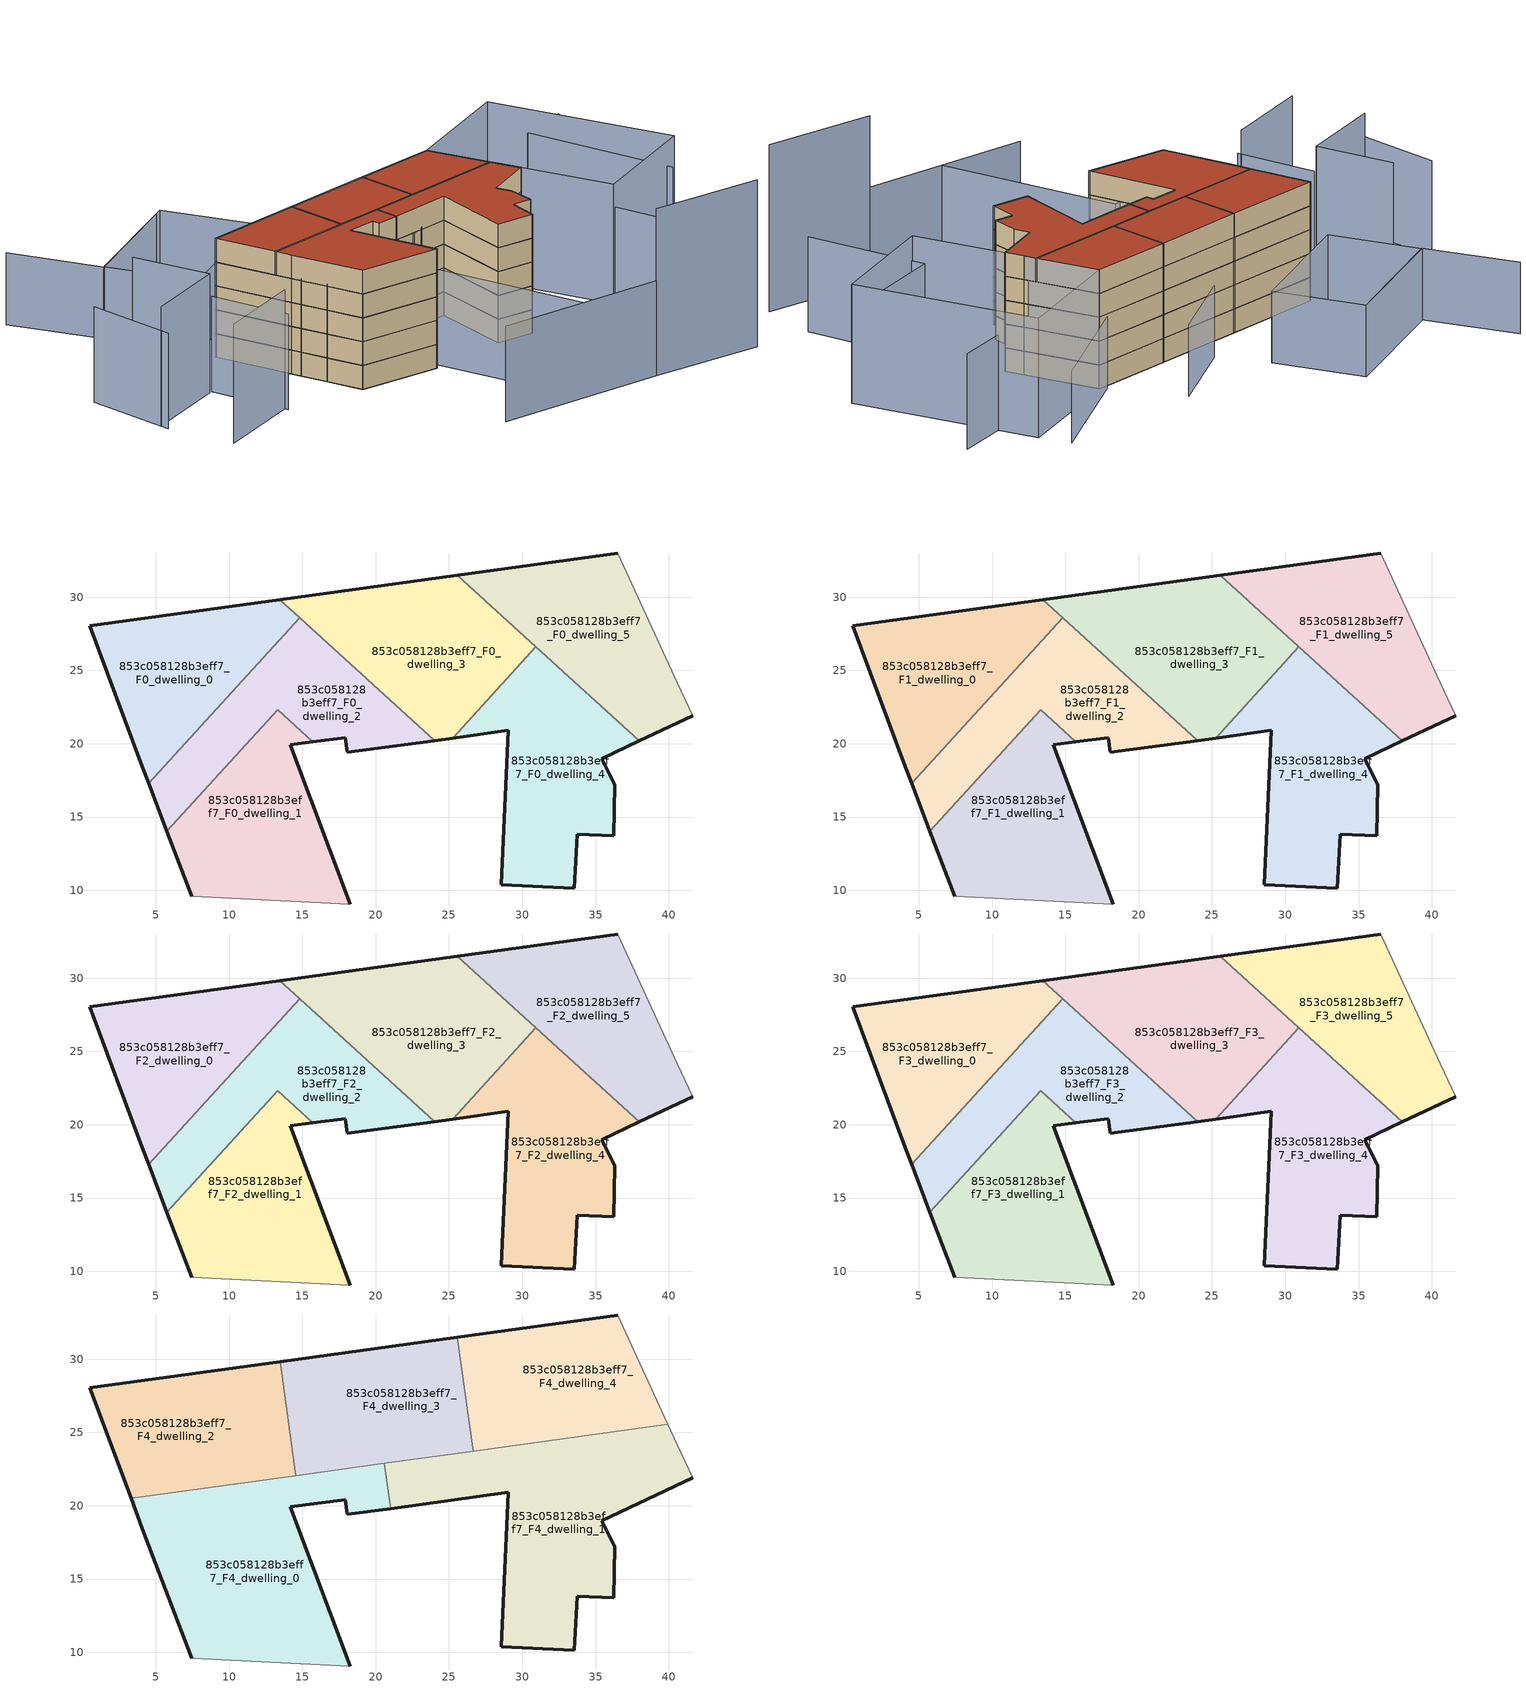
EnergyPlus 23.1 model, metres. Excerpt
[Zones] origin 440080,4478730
853c058128b3eff7_F0_dwelling_0
 floor ground (EU_floor_Construction): 4.53,17.3 14.83,28.6 13.47,29.84 0.5,28.05 4.09,18.44 z0
 wall outside (EU_wall_Construction): 4.53,17.3 4.09,18.44 0.5,28.05 13.47,29.84 z0:3
 wall to 853c058128b3eff7_F0_dwelling_2 (EU_wall_Construction): 14.83,28.6 4.53,17.3 z0:3
 wall to 853c058128b3eff7_F0_dwelling_3 (EU_wall_Construction): 13.47,29.84 14.83,28.6 z0:3
853c058128b3eff7_F0_dwelling_1
 floor ground (EU_floor_Construction): 18.28,9.07 14.18,19.93 15.72,20.13 13.31,22.33 5.76,14.05 7.44,9.61 z0
 wall outside (EU_wall_Construction): 15.72,20.13 14.18,19.93 18.28,9.07 / 7.44,9.61 5.76,14.05 z0:3
 wall to 853c058128b3eff7_F0_dwelling_2 (EU_wall_Construction): 5.76,14.05 13.31,22.33 15.72,20.13 z0:3
 wall adiabatic (EU_wall_Construction): 18.28,9.07 7.44,9.61 z0:3
853c058128b3eff7_F0_dwelling_2
 floor ground (EU_floor_Construction): 24.02,20.22 14.83,28.6 4.53,17.3 5.76,14.05 13.31,22.33 15.72,20.13 17.92,20.42 18.05,19.41 z0
 wall outside (EU_wall_Construction): 5.76,14.05 4.53,17.3 / 24.02,20.22 18.05,19.41 17.92,20.42 15.72,20.13 z0:3
 wall to 853c058128b3eff7_F0_dwelling_3 (EU_wall_Construction): 14.83,28.6 24.02,20.22 z0:3
853c058128b3eff7_F0_dwelling_3
 floor ground (EU_floor_Construction): 25.27,20.39 30.93,26.61 25.56,31.51 13.47,29.84 24.02,20.22 z0
 wall outside (EU_wall_Construction): 13.47,29.84 25.56,31.51 / 25.27,20.39 24.02,20.22 z0:3
 wall to 853c058128b3eff7_F0_dwelling_4 (EU_wall_Construction): 30.93,26.61 25.27,20.39 z0:3
 wall to 853c058128b3eff7_F0_dwelling_5 (EU_wall_Construction): 25.56,31.51 30.93,26.61 z0:3
853c058128b3eff7_F0_dwelling_4
 floor ground (EU_floor_Construction): 36.25,13.72 36.3,17.21 35.42,18.99 37.97,20.2 30.93,26.61 25.27,20.39 29.04,20.91 28.58,10.38 33.56,10.15 33.74,13.82 z0
 wall outside (EU_wall_Construction): 37.97,20.2 35.42,18.99 36.3,17.21 36.25,13.72 33.74,13.82 33.56,10.15 28.58,10.38 29.04,20.91 25.27,20.39 z0:3
 wall to 853c058128b3eff7_F0_dwelling_5 (EU_wall_Construction): 30.93,26.6 37.97,20.2 z0:3
853c058128b3eff7_F0_dwelling_5
 floor ground (EU_floor_Construction): 41.63,21.93 40.59,24.16 36.5,33.01 25.56,31.51 37.97,20.2 z0
 wall outside (EU_wall_Construction): 41.63,21.93 37.97,20.2 / 25.56,31.51 36.5,33.01 z0:3
 wall adiabatic (EU_wall_Construction): 36.5,33.01 40.59,24.16 41.63,21.93 z0:3
853c058128b3eff7_F1_dwelling_0
 floor to 853c058128b3eff7_F0_dwelling_0 (EU_floor_Construction): 4.53,17.3 14.83,28.6 13.47,29.84 0.5,28.05 4.09,18.44 z3
 wall outside (EU_wall_Construction): 4.53,17.3 4.09,18.44 0.5,28.05 13.47,29.84 z3:6
 wall to 853c058128b3eff7_F1_dwelling_2 (EU_wall_Construction): 14.83,28.6 4.53,17.3 z3:6
 wall to 853c058128b3eff7_F1_dwelling_3 (EU_wall_Construction): 13.47,29.84 14.83,28.6 z3:6
853c058128b3eff7_F1_dwelling_1
 floor to 853c058128b3eff7_F0_dwelling_1 (EU_floor_Construction): 18.28,9.07 14.18,19.93 15.72,20.13 13.31,22.33 5.76,14.05 7.44,9.61 z3
 wall outside (EU_wall_Construction): 15.72,20.13 14.18,19.93 18.28,9.07 / 7.44,9.61 5.76,14.05 z3:6
 wall to 853c058128b3eff7_F1_dwelling_2 (EU_wall_Construction): 5.76,14.05 13.31,22.33 15.72,20.13 z3:6
 wall adiabatic (EU_wall_Construction): 18.28,9.07 7.44,9.61 z3:6
853c058128b3eff7_F1_dwelling_2
 floor to 853c058128b3eff7_F0_dwelling_2 (EU_floor_Construction): 24.02,20.22 14.83,28.6 4.53,17.3 5.76,14.05 13.31,22.33 15.72,20.13 17.92,20.42 18.05,19.41 z3
 wall outside (EU_wall_Construction): 5.76,14.05 4.53,17.3 / 24.02,20.22 18.05,19.41 17.92,20.42 15.72,20.13 z3:6
 wall to 853c058128b3eff7_F1_dwelling_3 (EU_wall_Construction): 14.83,28.6 24.02,20.22 z3:6
853c058128b3eff7_F1_dwelling_3
 floor to 853c058128b3eff7_F0_dwelling_3 (EU_floor_Construction): 25.27,20.39 30.93,26.61 25.56,31.51 13.47,29.84 24.02,20.22 z3
 wall outside (EU_wall_Construction): 13.47,29.84 25.56,31.51 / 25.27,20.39 24.02,20.22 z3:6
 wall to 853c058128b3eff7_F1_dwelling_4 (EU_wall_Construction): 30.93,26.61 25.27,20.39 z3:6
 wall to 853c058128b3eff7_F1_dwelling_5 (EU_wall_Construction): 25.56,31.51 30.93,26.61 z3:6
853c058128b3eff7_F1_dwelling_4
 floor to 853c058128b3eff7_F0_dwelling_4 (EU_floor_Construction): 36.25,13.72 36.3,17.21 35.42,18.99 37.97,20.2 30.93,26.61 25.27,20.39 29.04,20.91 28.58,10.38 33.56,10.15 33.74,13.82 z3
 wall outside (EU_wall_Construction): 37.97,20.2 35.42,18.99 36.3,17.21 36.25,13.72 33.74,13.82 33.56,10.15 28.58,10.38 29.04,20.91 25.27,20.39 z3:6
 wall to 853c058128b3eff7_F1_dwelling_5 (EU_wall_Construction): 30.93,26.6 37.97,20.2 z3:6
853c058128b3eff7_F1_dwelling_5
 floor to 853c058128b3eff7_F0_dwelling_5 (EU_floor_Construction): 41.63,21.93 40.59,24.16 36.5,33.01 25.56,31.51 37.97,20.2 z3
 wall outside (EU_wall_Construction): 41.63,21.93 37.97,20.2 / 25.56,31.51 36.5,33.01 z3:6
 wall adiabatic (EU_wall_Construction): 36.5,33.01 40.59,24.16 41.63,21.93 z3:6
853c058128b3eff7_F2_dwelling_0
 floor to 853c058128b3eff7_F1_dwelling_0 (EU_floor_Construction): 4.53,17.3 14.83,28.6 13.47,29.84 0.5,28.05 4.09,18.44 z6
 wall outside (EU_wall_Construction): 4.53,17.3 4.09,18.44 0.5,28.05 13.47,29.84 z6:9
 wall to 853c058128b3eff7_F2_dwelling_2 (EU_wall_Construction): 14.83,28.6 4.53,17.3 z6:9
 wall to 853c058128b3eff7_F2_dwelling_3 (EU_wall_Construction): 13.47,29.84 14.83,28.6 z6:9
853c058128b3eff7_F2_dwelling_1
 floor to 853c058128b3eff7_F1_dwelling_1 (EU_floor_Construction): 18.28,9.07 14.18,19.93 15.72,20.13 13.31,22.33 5.76,14.05 7.44,9.61 z6
 wall outside (EU_wall_Construction): 15.72,20.13 14.18,19.93 18.28,9.07 / 7.44,9.61 5.76,14.05 z6:9
 wall to 853c058128b3eff7_F2_dwelling_2 (EU_wall_Construction): 5.76,14.05 13.31,22.33 15.72,20.13 z6:9
 wall adiabatic (EU_wall_Construction): 18.28,9.07 7.44,9.61 z6:9
853c058128b3eff7_F2_dwelling_2
 floor to 853c058128b3eff7_F1_dwelling_2 (EU_floor_Construction): 24.02,20.22 14.83,28.6 4.53,17.3 5.76,14.05 13.31,22.33 15.72,20.13 17.92,20.42 18.05,19.41 z6
 wall outside (EU_wall_Construction): 5.76,14.05 4.53,17.3 / 24.02,20.22 18.05,19.41 17.92,20.42 15.72,20.13 z6:9
 wall to 853c058128b3eff7_F2_dwelling_3 (EU_wall_Construction): 14.83,28.6 24.02,20.22 z6:9
853c058128b3eff7_F2_dwelling_3
 floor to 853c058128b3eff7_F1_dwelling_3 (EU_floor_Construction): 25.27,20.39 30.93,26.61 25.56,31.51 13.47,29.84 24.02,20.22 z6
 wall outside (EU_wall_Construction): 13.47,29.84 25.56,31.51 / 25.27,20.39 24.02,20.22 z6:9
 wall to 853c058128b3eff7_F2_dwelling_4 (EU_wall_Construction): 30.93,26.61 25.27,20.39 z6:9
 wall to 853c058128b3eff7_F2_dwelling_5 (EU_wall_Construction): 25.56,31.51 30.93,26.61 z6:9
853c058128b3eff7_F2_dwelling_4
 floor to 853c058128b3eff7_F1_dwelling_4 (EU_floor_Construction): 36.25,13.72 36.3,17.21 35.42,18.99 37.97,20.2 30.93,26.61 25.27,20.39 29.04,20.91 28.58,10.38 33.56,10.15 33.74,13.82 z6
 wall outside (EU_wall_Construction): 37.97,20.2 35.42,18.99 36.3,17.21 36.25,13.72 33.74,13.82 33.56,10.15 28.58,10.38 29.04,20.91 25.27,20.39 z6:9
 wall to 853c058128b3eff7_F2_dwelling_5 (EU_wall_Construction): 30.93,26.6 37.97,20.2 z6:9
853c058128b3eff7_F2_dwelling_5
 floor to 853c058128b3eff7_F1_dwelling_5 (EU_floor_Construction): 41.63,21.93 40.59,24.16 36.5,33.01 25.56,31.51 37.97,20.2 z6
 wall outside (EU_wall_Construction): 41.63,21.93 37.97,20.2 / 25.56,31.51 36.5,33.01 z6:9
 wall adiabatic (EU_wall_Construction): 36.5,33.01 40.59,24.16 41.63,21.93 z6:9
853c058128b3eff7_F3_dwelling_0
 floor to 853c058128b3eff7_F2_dwelling_0 (EU_floor_Construction): 4.53,17.3 14.83,28.6 13.47,29.84 0.5,28.05 4.09,18.44 z9
 wall outside (EU_wall_Construction): 4.53,17.3 4.09,18.44 0.5,28.05 13.47,29.84 z9:12
 wall to 853c058128b3eff7_F3_dwelling_2 (EU_wall_Construction): 14.83,28.6 4.53,17.3 z9:12
 wall to 853c058128b3eff7_F3_dwelling_3 (EU_wall_Construction): 13.47,29.84 14.83,28.6 z9:12
853c058128b3eff7_F3_dwelling_1
 floor to 853c058128b3eff7_F2_dwelling_1 (EU_floor_Construction): 18.28,9.07 14.18,19.93 15.72,20.13 13.31,22.33 5.76,14.05 7.44,9.61 z9
 wall outside (EU_wall_Construction): 15.72,20.13 14.18,19.93 18.28,9.07 / 7.44,9.61 5.76,14.05 z9:12
 wall to 853c058128b3eff7_F3_dwelling_2 (EU_wall_Construction): 5.76,14.05 13.31,22.33 15.72,20.13 z9:12
 wall adiabatic (EU_wall_Construction): 18.28,9.07 7.44,9.61 z9:12
853c058128b3eff7_F3_dwelling_2
 floor to 853c058128b3eff7_F2_dwelling_2 (EU_floor_Construction): 24.02,20.22 14.83,28.6 4.53,17.3 5.76,14.05 13.31,22.33 15.72,20.13 17.92,20.42 18.05,19.41 z9
 wall outside (EU_wall_Construction): 5.76,14.05 4.53,17.3 / 24.02,20.22 18.05,19.41 17.92,20.42 15.72,20.13 z9:12
 wall to 853c058128b3eff7_F3_dwelling_3 (EU_wall_Construction): 14.83,28.6 24.02,20.22 z9:12
853c058128b3eff7_F3_dwelling_3
 floor to 853c058128b3eff7_F2_dwelling_3 (EU_floor_Construction): 25.27,20.39 30.93,26.61 25.56,31.51 13.47,29.84 24.02,20.22 z9
 wall outside (EU_wall_Construction): 13.47,29.84 25.56,31.51 / 25.27,20.39 24.02,20.22 z9:12
 wall to 853c058128b3eff7_F3_dwelling_4 (EU_wall_Construction): 30.93,26.61 25.27,20.39 z9:12
 wall to 853c058128b3eff7_F3_dwelling_5 (EU_wall_Construction): 25.56,31.51 30.93,26.61 z9:12
853c058128b3eff7_F3_dwelling_4
 floor to 853c058128b3eff7_F2_dwelling_4 (EU_floor_Construction): 36.25,13.72 36.3,17.21 35.42,18.99 37.97,20.2 30.93,26.61 25.27,20.39 29.04,20.91 28.58,10.38 33.56,10.15 33.74,13.82 z9
 wall outside (EU_wall_Construction): 37.97,20.2 35.42,18.99 36.3,17.21 36.25,13.72 33.74,13.82 33.56,10.15 28.58,10.38 29.04,20.91 25.27,20.39 z9:12
 wall to 853c058128b3eff7_F3_dwelling_5 (EU_wall_Construction): 30.93,26.6 37.97,20.2 z9:12
853c058128b3eff7_F3_dwelling_5
 floor to 853c058128b3eff7_F2_dwelling_5 (EU_floor_Construction): 41.63,21.93 40.59,24.16 36.5,33.01 25.56,31.51 37.97,20.2 z9
 wall outside (EU_wall_Construction): 41.63,21.93 37.97,20.2 / 25.56,31.51 36.5,33.01 z9:12
 wall adiabatic (EU_wall_Construction): 36.5,33.01 40.59,24.16 41.63,21.93 z9:12
853c058128b3eff7_F4_dwelling_0
 floor to 853c058128b3eff7_F3_dwelling_1 (EU_floor_Construction): 18.28,9.07 14.18,19.93 15.72,20.13 13.72,21.95 12.85,21.83 5.76,14.05 7.44,9.61 z12
 floor to 853c058128b3eff7_F3_dwelling_0 (EU_floor_Construction): 4.53,17.3 8.06,21.17 3.32,20.51 4.09,18.44 z12
 floor to 853c058128b3eff7_F3_dwelling_2 (EU_floor_Construction): 5.76,14.05 12.85,21.83 8.06,21.17 4.53,17.3 z12; 21.02,19.81 20.6,22.9 13.72,21.95 15.72,20.13 17.92,20.42 18.05,19.41 z12
 wall outside (EU_wall_Construction): 7.44,9.61 4.09,18.44 3.32,20.51 / 21.02,19.81 18.05,19.41 17.92,20.42 14.18,19.93 18.28,9.07 z12:15
 wall adiabatic (EU_wall_Construction): 18.28,9.07 7.44,9.61 z12:15
 wall to 853c058128b3eff7_F4_dwelling_1 (EU_wall_Construction): 20.6,22.9 21.02,19.81 z12:15
 wall to 853c058128b3eff7_F4_dwelling_2 (EU_wall_Construction): 3.32,20.51 14.55,22.06 z12:15
 wall to 853c058128b3eff7_F4_dwelling_3 (EU_wall_Construction): 14.55,22.06 20.6,22.9 z12:15
 roof outside (EU_roof_Construction): 20.6,22.9 21.02,19.81 18.05,19.41 17.92,20.42 14.18,19.93 18.28,9.07 7.44,9.61 4.09,18.44 3.32,20.51 z15
853c058128b3eff7_F4_dwelling_1
 floor to 853c058128b3eff7_F3_dwelling_4 (EU_floor_Construction): 36.25,13.72 36.3,17.21 35.42,18.99 37.96,20.2 33.11,24.62 28.55,23.99 25.27,20.39 29.04,20.91 28.58,10.38 33.56,10.15 33.74,13.82 z12
 floor to 853c058128b3eff7_F3_dwelling_3 (EU_floor_Construction): 25.27,20.39 28.55,23.99 21.02,22.95 24.02,20.22 z12
 floor to 853c058128b3eff7_F3_dwelling_5 (EU_floor_Construction): 41.63,21.93 40.59,24.16 39.94,25.56 33.11,24.62 37.96,20.2 z12
 floor to 853c058128b3eff7_F3_dwelling_2 (EU_floor_Construction): 24.02,20.22 21.02,22.95 20.6,22.9 21.02,19.81 z12
 wall outside (EU_wall_Construction): 41.63,21.93 35.42,18.99 36.3,17.21 36.25,13.72 33.74,13.82 33.56,10.15 28.58,10.38 29.04,20.91 21.02,19.81 z12:15
 wall adiabatic (EU_wall_Construction): 39.94,25.56 40.59,24.16 41.63,21.93 z12:15
 wall to 853c058128b3eff7_F4_dwelling_4 (EU_wall_Construction): 26.65,23.73 39.94,25.56 z12:15
 wall to 853c058128b3eff7_F4_dwelling_3 (EU_wall_Construction): 20.6,22.9 26.65,23.73 z12:15
 roof outside (EU_roof_Construction): 39.94,25.56 40.59,24.16 41.63,21.93 35.42,18.99 36.3,17.21 36.25,13.72 33.74,13.82 33.56,10.15 28.58,10.38 29.04,20.91 21.02,19.81 20.6,22.9 z15
853c058128b3eff7_F4_dwelling_2
 floor to 853c058128b3eff7_F3_dwelling_0 (EU_floor_Construction): 8.06,21.17 13.8,27.47 13.48,29.83 13.47,29.84 0.5,28.05 3.32,20.51 z12
 floor to 853c058128b3eff7_F3_dwelling_2 (EU_floor_Construction): 14.55,22.06 13.8,27.47 8.06,21.17 12.85,21.83 13.31,22.33 13.72,21.95 z12
 floor to 853c058128b3eff7_F3_dwelling_1 (EU_floor_Construction): 13.72,21.95 13.31,22.33 12.85,21.83 z12
 wall outside (EU_wall_Construction): 3.32,20.51 0.5,28.05 13.48,29.84 z12:15
 wall to 853c058128b3eff7_F4_dwelling_3 (EU_wall_Construction): 13.48,29.84 14.55,22.06 z12:15
 roof outside (EU_roof_Construction): 13.48,29.84 14.55,22.06 3.32,20.51 0.5,28.05 z15
853c058128b3eff7_F4_dwelling_3
 floor to 853c058128b3eff7_F3_dwelling_2 (EU_floor_Construction): 21.02,22.95 14.83,28.6 13.8,27.47 14.55,22.06 z12
 floor to 853c058128b3eff7_F3_dwelling_0 (EU_floor_Construction): 13.8,27.47 14.83,28.6 13.48,29.83 z12
 floor to 853c058128b3eff7_F3_dwelling_3 (EU_floor_Construction): 26.65,23.73 25.58,31.48 25.56,31.51 13.48,29.84 13.48,29.83 21.02,22.95 z12
 wall outside (EU_wall_Construction): 13.48,29.84 25.58,31.51 z12:15
 wall to 853c058128b3eff7_F4_dwelling_4 (EU_wall_Construction): 25.58,31.51 26.65,23.73 z12:15
 roof outside (EU_roof_Construction): 25.58,31.51 26.65,23.73 14.55,22.06 13.48,29.84 z15
853c058128b3eff7_F4_dwelling_4
 floor to 853c058128b3eff7_F3_dwelling_3 (EU_floor_Construction): 28.55,23.99 30.93,26.61 25.58,31.48 26.65,23.73 z12
 floor to 853c058128b3eff7_F3_dwelling_5 (EU_floor_Construction): 39.94,25.56 36.5,33.01 25.58,31.51 25.58,31.48 33.11,24.62 z12
 floor to 853c058128b3eff7_F3_dwelling_4 (EU_floor_Construction): 33.11,24.62 30.93,26.6 28.55,23.99 z12
 wall outside (EU_wall_Construction): 25.58,31.51 36.5,33.01 z12:15
 wall adiabatic (EU_wall_Construction): 36.5,33.01 39.94,25.56 z12:15
 roof outside (EU_roof_Construction): 36.5,33.01 39.94,25.56 26.65,23.73 25.58,31.51 z15
shading: -14.55,6.54 -3.23,10.88 / -10.57,29.8 -6.88,20.16 / -6.88,20.16 -17.66,16.04 / 46.59,11.12 36.5,33.01 / 36.5,33.01 51.39,39.88 / 51.39,39.88 61.49,17.99 / 61.49,17.99 46.59,11.12 z0:15; 7.44,9.61 17.7,13.31 / 17.7,13.31 25.66,-8.79 / -6.5,20.29 -3.14,10.41 / 13.99,-8.57 36.38,-9 / 51.47,-1.94 46.3,13.03 / 46.3,13.03 59.59,17.62 / -19.04,26.57 -17.51,14.89 / 59.83,16.31 53.56,35.18 / 53.56,35.18 60.05,37.33 z0:12; 36.38,-8.94 51.04,-9.65 z0:21; 9.16,49.27 -5.81,40.73 / -5.81,40.73 -11.85,51.31 / 29.91,41.28 20.06,34.13 / 49.41,43.49 35.68,33.42 / -5.75,40.82 10.22,49.89 / 10.22,49.89 16.01,39.71 / 16.01,39.71 0.04,30.64 / 0.04,30.64 -5.75,40.82 z0:9
[Building]
EU S2 Campaign: North Axis=0; Terrain=City; Solar Distribution=FullExterior
[Site:Location]
Madrid: Latitude=40.5; Longitude=-3.5; Time Zone=1; Elevation=609
[SizingPeriod:WeatherFileDays]
AnnualSizingPeriod: Begin Month=1; Begin Day of Month=1; End Month=12; End Day of Month=31; Day of Week for Start Day=Monday; Use Weather File Daylight Saving Period=No; Use Weather File Rain and Snow Indicators=No
[MATERIAL]
EU_InternalMass_Material: Roughness=MediumRough; Thickness=0.1; Conductivity=1; Density=1800; Specific Heat=900; Thermal Absorptance=0.9; Solar Absorptance=0.7; Visible Absorptance=0.7
[MATERIAL:NOMASS] Roughness=MediumRough; Thermal Absorptance=0.9; Solar Absorptance=0.7; Visible Absorptance=0.7
Name | Thermal Resistance
EU_wall_NoMass; EU_roof_NoMass | 2.16768
EU_floor_NoMass | 1.14339
[CONSTRUCTION]
EU_wall_Construction: EU_wall_NoMass
EU_roof_Construction: EU_roof_NoMass
EU_floor_Construction: EU_floor_NoMass
EU_InternalMass_Construction: EU_InternalMass_Material
[ZONE] Type=1; Multiplier=1; Ceiling Height=autocalculate; Floor Area=autocalculate; Part of Total Floor Area=Yes
Name | Volume
853c058128b3eff7_F0_dwelling_0; 853c058128b3eff7_F1_dwelling_0; 853c058128b3eff7_F2_dwelling_0; 853c058128b3eff7_F3_dwelling_0 | 262.377
853c058128b3eff7_F4_dwelling_0 | 431.721
853c058128b3eff7_F0_dwelling_1; 853c058128b3eff7_F1_dwelling_1; 853c058128b3eff7_F2_dwelling_1; 853c058128b3eff7_F3_dwelling_1 | 287.81
853c058128b3eff7_F4_dwelling_1 | 431.723
853c058128b3eff7_F0_dwelling_2; 853c058128b3eff7_F1_dwelling_2; 853c058128b3eff7_F2_dwelling_2; 853c058128b3eff7_F3_dwelling_2 | 262.334
853c058128b3eff7_F4_dwelling_2 | 287.813
853c058128b3eff7_F0_dwelling_3; 853c058128b3eff7_F1_dwelling_3; 853c058128b3eff7_F2_dwelling_3; 853c058128b3eff7_F3_dwelling_3 | 313.225
853c058128b3eff7_F4_dwelling_3 | 287.803
853c058128b3eff7_F0_dwelling_4; 853c058128b3eff7_F1_dwelling_4; 853c058128b3eff7_F2_dwelling_4; 853c058128b3eff7_F3_dwelling_4 | 313.276
853c058128b3eff7_F4_dwelling_4 | 287.806
853c058128b3eff7_F0_dwelling_5; 853c058128b3eff7_F1_dwelling_5; 853c058128b3eff7_F2_dwelling_5; 853c058128b3eff7_F3_dwelling_5 | 287.824
[INTERNALMASS] Construction=EU_InternalMass_Construction
Name | Zone or ZoneList | Surface Area
853c058128b3eff7_F0_dwelling_0_EU_InternalMass | 853c058128b3eff7_F0_dwelling_0 | 87.4557
853c058128b3eff7_F0_dwelling_1_EU_InternalMass | 853c058128b3eff7_F0_dwelling_1 | 95.9346
853c058128b3eff7_F0_dwelling_2_EU_InternalMass | 853c058128b3eff7_F0_dwelling_2 | 87.4448
853c058128b3eff7_F0_dwelling_3_EU_InternalMass | 853c058128b3eff7_F0_dwelling_3 | 104.405
853c058128b3eff7_F0_dwelling_4_EU_InternalMass | 853c058128b3eff7_F0_dwelling_4 | 104.423
853c058128b3eff7_F0_dwelling_5_EU_InternalMass | 853c058128b3eff7_F0_dwelling_5 | 95.9413
853c058128b3eff7_F1_dwelling_0_EU_InternalMass | 853c058128b3eff7_F1_dwelling_0 | 87.4557
853c058128b3eff7_F1_dwelling_1_EU_InternalMass | 853c058128b3eff7_F1_dwelling_1 | 95.9346
853c058128b3eff7_F1_dwelling_2_EU_InternalMass | 853c058128b3eff7_F1_dwelling_2 | 87.4448
853c058128b3eff7_F1_dwelling_3_EU_InternalMass | 853c058128b3eff7_F1_dwelling_3 | 104.405
853c058128b3eff7_F1_dwelling_4_EU_InternalMass | 853c058128b3eff7_F1_dwelling_4 | 104.423
853c058128b3eff7_F1_dwelling_5_EU_InternalMass | 853c058128b3eff7_F1_dwelling_5 | 95.9413
853c058128b3eff7_F2_dwelling_0_EU_InternalMass | 853c058128b3eff7_F2_dwelling_0 | 87.4557
853c058128b3eff7_F2_dwelling_1_EU_InternalMass | 853c058128b3eff7_F2_dwelling_1 | 95.9346
853c058128b3eff7_F2_dwelling_2_EU_InternalMass | 853c058128b3eff7_F2_dwelling_2 | 87.4448
853c058128b3eff7_F2_dwelling_3_EU_InternalMass | 853c058128b3eff7_F2_dwelling_3 | 104.405
853c058128b3eff7_F2_dwelling_4_EU_InternalMass | 853c058128b3eff7_F2_dwelling_4 | 104.423
853c058128b3eff7_F2_dwelling_5_EU_InternalMass | 853c058128b3eff7_F2_dwelling_5 | 95.9413
853c058128b3eff7_F3_dwelling_0_EU_InternalMass | 853c058128b3eff7_F3_dwelling_0 | 87.4557
853c058128b3eff7_F3_dwelling_1_EU_InternalMass | 853c058128b3eff7_F3_dwelling_1 | 95.9346
853c058128b3eff7_F3_dwelling_2_EU_InternalMass | 853c058128b3eff7_F3_dwelling_2 | 87.4448
853c058128b3eff7_F3_dwelling_3_EU_InternalMass | 853c058128b3eff7_F3_dwelling_3 | 104.405
853c058128b3eff7_F3_dwelling_4_EU_InternalMass | 853c058128b3eff7_F3_dwelling_4 | 104.423
853c058128b3eff7_F3_dwelling_5_EU_InternalMass | 853c058128b3eff7_F3_dwelling_5 | 95.9413
853c058128b3eff7_F4_dwelling_0_EU_InternalMass | 853c058128b3eff7_F4_dwelling_0 | 143.907
853c058128b3eff7_F4_dwelling_1_EU_InternalMass | 853c058128b3eff7_F4_dwelling_1 | 143.908
853c058128b3eff7_F4_dwelling_2_EU_InternalMass | 853c058128b3eff7_F4_dwelling_2 | 95.9377
853c058128b3eff7_F4_dwelling_3_EU_InternalMass | 853c058128b3eff7_F4_dwelling_3 | 95.9343
853c058128b3eff7_F4_dwelling_4_EU_InternalMass | 853c058128b3eff7_F4_dwelling_4 | 95.9354
[OTHEREQUIPMENT] Fuel Type=Electricity; Design Level Calculation Method=Watts/Area; Power per Zone Floor Area=1; Fraction Latent=0; Fraction Radiant=0; Fraction Lost=0; Carbon Dioxide Generation Rate=0; EndUse Subcategory=EU_Step8_InternalGains
Name | Zone or ZoneList or Space or SpaceList | Schedule
EU_Step8_InternalGain_853c058128b3eff7_F0_dwelling_0_f000 | 853c058128b3eff7_F0_dwelling_0 | EU_Step8_GainSchedule_853c058128b3eff7_F0_dwelling_0_f000
EU_Step8_InternalGain_853c058128b3eff7_F0_dwelling_1_f000 | 853c058128b3eff7_F0_dwelling_1 | EU_Step8_GainSchedule_853c058128b3eff7_F0_dwelling_1_f000
EU_Step8_InternalGain_853c058128b3eff7_F0_dwelling_2_f000 | 853c058128b3eff7_F0_dwelling_2 | EU_Step8_GainSchedule_853c058128b3eff7_F0_dwelling_2_f000
EU_Step8_InternalGain_853c058128b3eff7_F0_dwelling_3_f000 | 853c058128b3eff7_F0_dwelling_3 | EU_Step8_GainSchedule_853c058128b3eff7_F0_dwelling_3_f000
EU_Step8_InternalGain_853c058128b3eff7_F0_dwelling_4_f000 | 853c058128b3eff7_F0_dwelling_4 | EU_Step8_GainSchedule_853c058128b3eff7_F0_dwelling_4_f000
EU_Step8_InternalGain_853c058128b3eff7_F0_dwelling_5_f000 | 853c058128b3eff7_F0_dwelling_5 | EU_Step8_GainSchedule_853c058128b3eff7_F0_dwelling_5_f000
EU_Step8_InternalGain_853c058128b3eff7_F1_dwelling_0_f000 | 853c058128b3eff7_F1_dwelling_0 | EU_Step8_GainSchedule_853c058128b3eff7_F1_dwelling_0_f000
EU_Step8_InternalGain_853c058128b3eff7_F1_dwelling_1_f000 | 853c058128b3eff7_F1_dwelling_1 | EU_Step8_GainSchedule_853c058128b3eff7_F1_dwelling_1_f000
EU_Step8_InternalGain_853c058128b3eff7_F1_dwelling_2_f000 | 853c058128b3eff7_F1_dwelling_2 | EU_Step8_GainSchedule_853c058128b3eff7_F1_dwelling_2_f000
EU_Step8_InternalGain_853c058128b3eff7_F1_dwelling_3_f000 | 853c058128b3eff7_F1_dwelling_3 | EU_Step8_GainSchedule_853c058128b3eff7_F1_dwelling_3_f000
EU_Step8_InternalGain_853c058128b3eff7_F1_dwelling_4_f000 | 853c058128b3eff7_F1_dwelling_4 | EU_Step8_GainSchedule_853c058128b3eff7_F1_dwelling_4_f000
EU_Step8_InternalGain_853c058128b3eff7_F1_dwelling_5_f000 | 853c058128b3eff7_F1_dwelling_5 | EU_Step8_GainSchedule_853c058128b3eff7_F1_dwelling_5_f000
EU_Step8_InternalGain_853c058128b3eff7_F2_dwelling_0_f000 | 853c058128b3eff7_F2_dwelling_0 | EU_Step8_GainSchedule_853c058128b3eff7_F2_dwelling_0_f000
EU_Step8_InternalGain_853c058128b3eff7_F2_dwelling_1_f000 | 853c058128b3eff7_F2_dwelling_1 | EU_Step8_GainSchedule_853c058128b3eff7_F2_dwelling_1_f000
EU_Step8_InternalGain_853c058128b3eff7_F2_dwelling_2_f000 | 853c058128b3eff7_F2_dwelling_2 | EU_Step8_GainSchedule_853c058128b3eff7_F2_dwelling_2_f000
EU_Step8_InternalGain_853c058128b3eff7_F2_dwelling_3_f000 | 853c058128b3eff7_F2_dwelling_3 | EU_Step8_GainSchedule_853c058128b3eff7_F2_dwelling_3_f000
EU_Step8_InternalGain_853c058128b3eff7_F2_dwelling_4_f000 | 853c058128b3eff7_F2_dwelling_4 | EU_Step8_GainSchedule_853c058128b3eff7_F2_dwelling_4_f000
EU_Step8_InternalGain_853c058128b3eff7_F2_dwelling_5_f000 | 853c058128b3eff7_F2_dwelling_5 | EU_Step8_GainSchedule_853c058128b3eff7_F2_dwelling_5_f000
EU_Step8_InternalGain_853c058128b3eff7_F3_dwelling_0_f000 | 853c058128b3eff7_F3_dwelling_0 | EU_Step8_GainSchedule_853c058128b3eff7_F3_dwelling_0_f000
EU_Step8_InternalGain_853c058128b3eff7_F3_dwelling_1_f000 | 853c058128b3eff7_F3_dwelling_1 | EU_Step8_GainSchedule_853c058128b3eff7_F3_dwelling_1_f000
EU_Step8_InternalGain_853c058128b3eff7_F3_dwelling_2_f000 | 853c058128b3eff7_F3_dwelling_2 | EU_Step8_GainSchedule_853c058128b3eff7_F3_dwelling_2_f000
EU_Step8_InternalGain_853c058128b3eff7_F3_dwelling_3_f000 | 853c058128b3eff7_F3_dwelling_3 | EU_Step8_GainSchedule_853c058128b3eff7_F3_dwelling_3_f000
EU_Step8_InternalGain_853c058128b3eff7_F3_dwelling_4_f000 | 853c058128b3eff7_F3_dwelling_4 | EU_Step8_GainSchedule_853c058128b3eff7_F3_dwelling_4_f000
EU_Step8_InternalGain_853c058128b3eff7_F3_dwelling_5_f000 | 853c058128b3eff7_F3_dwelling_5 | EU_Step8_GainSchedule_853c058128b3eff7_F3_dwelling_5_f000
EU_Step8_InternalGain_853c058128b3eff7_F4_dwelling_0_f000 | 853c058128b3eff7_F4_dwelling_0 | EU_Step8_GainSchedule_853c058128b3eff7_F4_dwelling_0_f000
EU_Step8_InternalGain_853c058128b3eff7_F4_dwelling_1_f000 | 853c058128b3eff7_F4_dwelling_1 | EU_Step8_GainSchedule_853c058128b3eff7_F4_dwelling_1_f000
EU_Step8_InternalGain_853c058128b3eff7_F4_dwelling_2_f000 | 853c058128b3eff7_F4_dwelling_2 | EU_Step8_GainSchedule_853c058128b3eff7_F4_dwelling_2_f000
EU_Step8_InternalGain_853c058128b3eff7_F4_dwelling_3_f000 | 853c058128b3eff7_F4_dwelling_3 | EU_Step8_GainSchedule_853c058128b3eff7_F4_dwelling_3_f000
EU_Step8_InternalGain_853c058128b3eff7_F4_dwelling_4_f000 | 853c058128b3eff7_F4_dwelling_4 | EU_Step8_GainSchedule_853c058128b3eff7_F4_dwelling_4_f000
[ZONEVENTILATION:DESIGNFLOWRATE] Schedule=EU_AlwaysOn; Design Flow Rate Calculation Method=AirChanges/Hour; Air Changes per Hour=0.480546; Ventilation Type=Natural; Fan Pressure Rise=0; Fan Total Efficiency=1; Constant Term Coefficient=1; Temperature Term Coefficient=0; Velocity Term Coefficient=0; Velocity Squared Term Coefficient=0; Minimum Indoor Temperature=-100; Maximum Indoor Temperature=100; Delta Temperature=-100; Minimum Outdoor Temperature=-100; Maximum Outdoor Temperature=100; Maximum Wind Speed=40
Name | Zone or ZoneList or Space or SpaceList
EU_ConstantAir_853c058128b3eff7_F0_dwelling_0 | 853c058128b3eff7_F0_dwelling_0
EU_ConstantAir_853c058128b3eff7_F0_dwelling_1 | 853c058128b3eff7_F0_dwelling_1
EU_ConstantAir_853c058128b3eff7_F0_dwelling_2 | 853c058128b3eff7_F0_dwelling_2
EU_ConstantAir_853c058128b3eff7_F0_dwelling_3 | 853c058128b3eff7_F0_dwelling_3
EU_ConstantAir_853c058128b3eff7_F0_dwelling_4 | 853c058128b3eff7_F0_dwelling_4
EU_ConstantAir_853c058128b3eff7_F0_dwelling_5 | 853c058128b3eff7_F0_dwelling_5
EU_ConstantAir_853c058128b3eff7_F1_dwelling_0 | 853c058128b3eff7_F1_dwelling_0
EU_ConstantAir_853c058128b3eff7_F1_dwelling_1 | 853c058128b3eff7_F1_dwelling_1
EU_ConstantAir_853c058128b3eff7_F1_dwelling_2 | 853c058128b3eff7_F1_dwelling_2
EU_ConstantAir_853c058128b3eff7_F1_dwelling_3 | 853c058128b3eff7_F1_dwelling_3
EU_ConstantAir_853c058128b3eff7_F1_dwelling_4 | 853c058128b3eff7_F1_dwelling_4
EU_ConstantAir_853c058128b3eff7_F1_dwelling_5 | 853c058128b3eff7_F1_dwelling_5
EU_ConstantAir_853c058128b3eff7_F2_dwelling_0 | 853c058128b3eff7_F2_dwelling_0
EU_ConstantAir_853c058128b3eff7_F2_dwelling_1 | 853c058128b3eff7_F2_dwelling_1
EU_ConstantAir_853c058128b3eff7_F2_dwelling_2 | 853c058128b3eff7_F2_dwelling_2
EU_ConstantAir_853c058128b3eff7_F2_dwelling_3 | 853c058128b3eff7_F2_dwelling_3
EU_ConstantAir_853c058128b3eff7_F2_dwelling_4 | 853c058128b3eff7_F2_dwelling_4
EU_ConstantAir_853c058128b3eff7_F2_dwelling_5 | 853c058128b3eff7_F2_dwelling_5
EU_ConstantAir_853c058128b3eff7_F3_dwelling_0 | 853c058128b3eff7_F3_dwelling_0
EU_ConstantAir_853c058128b3eff7_F3_dwelling_1 | 853c058128b3eff7_F3_dwelling_1
EU_ConstantAir_853c058128b3eff7_F3_dwelling_2 | 853c058128b3eff7_F3_dwelling_2
EU_ConstantAir_853c058128b3eff7_F3_dwelling_3 | 853c058128b3eff7_F3_dwelling_3
EU_ConstantAir_853c058128b3eff7_F3_dwelling_4 | 853c058128b3eff7_F3_dwelling_4
EU_ConstantAir_853c058128b3eff7_F3_dwelling_5 | 853c058128b3eff7_F3_dwelling_5
EU_ConstantAir_853c058128b3eff7_F4_dwelling_0 | 853c058128b3eff7_F4_dwelling_0
EU_ConstantAir_853c058128b3eff7_F4_dwelling_1 | 853c058128b3eff7_F4_dwelling_1
EU_ConstantAir_853c058128b3eff7_F4_dwelling_2 | 853c058128b3eff7_F4_dwelling_2
EU_ConstantAir_853c058128b3eff7_F4_dwelling_3 | 853c058128b3eff7_F4_dwelling_3
EU_ConstantAir_853c058128b3eff7_F4_dwelling_4 | 853c058128b3eff7_F4_dwelling_4
[HVACTEMPLATE:THERMOSTAT] Constant Heating Setpoint=20; Constant Cooling Setpoint=50
EU_HeatOnly_853c058128b3eff7_F0_dwelling_0; EU_HeatOnly_853c058128b3eff7_F0_dwelling_1; EU_HeatOnly_853c058128b3eff7_F0_dwelling_2; EU_HeatOnly_853c058128b3eff7_F0_dwelling_3; EU_HeatOnly_853c058128b3eff7_F0_dwelling_4; EU_HeatOnly_853c058128b3eff7_F0_dwelling_5; EU_HeatOnly_853c058128b3eff7_F1_dwelling_0; EU_HeatOnly_853c058128b3eff7_F1_dwelling_1; EU_HeatOnly_853c058128b3eff7_F1_dwelling_2; EU_HeatOnly_853c058128b3eff7_F1_dwelling_3; EU_HeatOnly_853c058128b3eff7_F1_dwelling_4; EU_HeatOnly_853c058128b3eff7_F1_dwelling_5; EU_HeatOnly_853c058128b3eff7_F2_dwelling_0; EU_HeatOnly_853c058128b3eff7_F2_dwelling_1; EU_HeatOnly_853c058128b3eff7_F2_dwelling_2; EU_HeatOnly_853c058128b3eff7_F2_dwelling_3; EU_HeatOnly_853c058128b3eff7_F2_dwelling_4; EU_HeatOnly_853c058128b3eff7_F2_dwelling_5; EU_HeatOnly_853c058128b3eff7_F3_dwelling_0; EU_HeatOnly_853c058128b3eff7_F3_dwelling_1; EU_HeatOnly_853c058128b3eff7_F3_dwelling_2; EU_HeatOnly_853c058128b3eff7_F3_dwelling_3; EU_HeatOnly_853c058128b3eff7_F3_dwelling_4; EU_HeatOnly_853c058128b3eff7_F3_dwelling_5; EU_HeatOnly_853c058128b3eff7_F4_dwelling_0; EU_HeatOnly_853c058128b3eff7_F4_dwelling_1; EU_HeatOnly_853c058128b3eff7_F4_dwelling_2; EU_HeatOnly_853c058128b3eff7_F4_dwelling_3; EU_HeatOnly_853c058128b3eff7_F4_dwelling_4
[HVACTEMPLATE:ZONE:IDEALLOADSAIRSYSTEM] System Availability Schedule=EU_AlwaysOn; Maximum Heating Supply Air Temperature=50; Minimum Cooling Supply Air Temperature=13; Maximum Heating Supply Air Humidity Ratio=0.0156; Minimum Cooling Supply Air Humidity Ratio=0.0077; Heating Limit=NoLimit; Cooling Limit=NoLimit; Heating Availability Schedule=EU_AlwaysOn; Cooling Availability Schedule=EU_CoolingOff; Dehumidification Control Type=ConstantSensibleHeatRatio; Cooling Sensible Heat Ratio=0.7; Dehumidification Setpoint=60; Humidification Control Type=None; Humidification Setpoint=30; Outdoor Air Method=None; Outdoor Air Flow Rate per Person=0.00944; Outdoor Air Flow Rate per Zone Floor Area=0; Outdoor Air Flow Rate per Zone=0; Demand Controlled Ventilation Type=None; Outdoor Air Economizer Type=NoEconomizer; Heat Recovery Type=None; Sensible Heat Recovery Effectiveness=0.7; Latent Heat Recovery Effectiveness=0.65
Name | Template Thermostat
853c058128b3eff7_F0_dwelling_0 | EU_HeatOnly_853c058128b3eff7_F0_dwelling_0
853c058128b3eff7_F0_dwelling_1 | EU_HeatOnly_853c058128b3eff7_F0_dwelling_1
853c058128b3eff7_F0_dwelling_2 | EU_HeatOnly_853c058128b3eff7_F0_dwelling_2
853c058128b3eff7_F0_dwelling_3 | EU_HeatOnly_853c058128b3eff7_F0_dwelling_3
853c058128b3eff7_F0_dwelling_4 | EU_HeatOnly_853c058128b3eff7_F0_dwelling_4
853c058128b3eff7_F0_dwelling_5 | EU_HeatOnly_853c058128b3eff7_F0_dwelling_5
853c058128b3eff7_F1_dwelling_0 | EU_HeatOnly_853c058128b3eff7_F1_dwelling_0
853c058128b3eff7_F1_dwelling_1 | EU_HeatOnly_853c058128b3eff7_F1_dwelling_1
853c058128b3eff7_F1_dwelling_2 | EU_HeatOnly_853c058128b3eff7_F1_dwelling_2
853c058128b3eff7_F1_dwelling_3 | EU_HeatOnly_853c058128b3eff7_F1_dwelling_3
853c058128b3eff7_F1_dwelling_4 | EU_HeatOnly_853c058128b3eff7_F1_dwelling_4
853c058128b3eff7_F1_dwelling_5 | EU_HeatOnly_853c058128b3eff7_F1_dwelling_5
853c058128b3eff7_F2_dwelling_0 | EU_HeatOnly_853c058128b3eff7_F2_dwelling_0
853c058128b3eff7_F2_dwelling_1 | EU_HeatOnly_853c058128b3eff7_F2_dwelling_1
853c058128b3eff7_F2_dwelling_2 | EU_HeatOnly_853c058128b3eff7_F2_dwelling_2
853c058128b3eff7_F2_dwelling_3 | EU_HeatOnly_853c058128b3eff7_F2_dwelling_3
853c058128b3eff7_F2_dwelling_4 | EU_HeatOnly_853c058128b3eff7_F2_dwelling_4
853c058128b3eff7_F2_dwelling_5 | EU_HeatOnly_853c058128b3eff7_F2_dwelling_5
853c058128b3eff7_F3_dwelling_0 | EU_HeatOnly_853c058128b3eff7_F3_dwelling_0
853c058128b3eff7_F3_dwelling_1 | EU_HeatOnly_853c058128b3eff7_F3_dwelling_1
853c058128b3eff7_F3_dwelling_2 | EU_HeatOnly_853c058128b3eff7_F3_dwelling_2
853c058128b3eff7_F3_dwelling_3 | EU_HeatOnly_853c058128b3eff7_F3_dwelling_3
853c058128b3eff7_F3_dwelling_4 | EU_HeatOnly_853c058128b3eff7_F3_dwelling_4
853c058128b3eff7_F3_dwelling_5 | EU_HeatOnly_853c058128b3eff7_F3_dwelling_5
853c058128b3eff7_F4_dwelling_0 | EU_HeatOnly_853c058128b3eff7_F4_dwelling_0
853c058128b3eff7_F4_dwelling_1 | EU_HeatOnly_853c058128b3eff7_F4_dwelling_1
853c058128b3eff7_F4_dwelling_2 | EU_HeatOnly_853c058128b3eff7_F4_dwelling_2
853c058128b3eff7_F4_dwelling_3 | EU_HeatOnly_853c058128b3eff7_F4_dwelling_3
853c058128b3eff7_F4_dwelling_4 | EU_HeatOnly_853c058128b3eff7_F4_dwelling_4
[SIZING:ZONE] Zone Cooling Design Supply Air Temperature Input Method=SupplyAirTemperature; Zone Cooling Design Supply Air Temperature=13; Zone Heating Design Supply Air Temperature Input Method=SupplyAirTemperature; Zone Heating Design Supply Air Temperature=50; Zone Cooling Design Supply Air Humidity Ratio=0.008; Zone Heating Design Supply Air Humidity Ratio=0.008; Cooling Design Air Flow Method=DesignDay; Cooling Design Air Flow Rate=0; Cooling Minimum Air Flow per Zone Floor Area=0.000762; Cooling Minimum Air Flow=0; Cooling Minimum Air Flow Fraction=0.2; Heating Design Air Flow Method=DesignDay; Heating Design Air Flow Rate=0; Heating Maximum Air Flow per Zone Floor Area=0.002032; Heating Maximum Air Flow=0.141576; Heating Maximum Air Flow Fraction=0.3; Account for Dedicated Outdoor Air System=No; Dedicated Outdoor Air System Control Strategy=NeutralSupplyAir; Dedicated Outdoor Air Low Setpoint Temperature for Design=autosize; Dedicated Outdoor Air High Setpoint Temperature for Design=autosize; Zone Load Sizing Method=Sensible Load Only No Latent Load; Zone Latent Cooling Design Supply Air Humidity Ratio Input Method=HumidityRatioDifference; Zone Cooling Design Supply Air Humidity Ratio Difference=0.005; Zone Latent Heating Design Supply Air Humidity Ratio Input Method=HumidityRatioDifference; Zone Humidification Design Supply Air Humidity Ratio Difference=0.005
853c058128b3eff7_F0_dwelling_0; 853c058128b3eff7_F0_dwelling_1; 853c058128b3eff7_F0_dwelling_2; 853c058128b3eff7_F0_dwelling_3; 853c058128b3eff7_F0_dwelling_4; 853c058128b3eff7_F0_dwelling_5; 853c058128b3eff7_F1_dwelling_0; 853c058128b3eff7_F1_dwelling_1; 853c058128b3eff7_F1_dwelling_2; 853c058128b3eff7_F1_dwelling_3; 853c058128b3eff7_F1_dwelling_4; 853c058128b3eff7_F1_dwelling_5; 853c058128b3eff7_F2_dwelling_0; 853c058128b3eff7_F2_dwelling_1; 853c058128b3eff7_F2_dwelling_2; 853c058128b3eff7_F2_dwelling_3; 853c058128b3eff7_F2_dwelling_4; 853c058128b3eff7_F2_dwelling_5; 853c058128b3eff7_F3_dwelling_0; 853c058128b3eff7_F3_dwelling_1; 853c058128b3eff7_F3_dwelling_2; 853c058128b3eff7_F3_dwelling_3; 853c058128b3eff7_F3_dwelling_4; 853c058128b3eff7_F3_dwelling_5; 853c058128b3eff7_F4_dwelling_0; 853c058128b3eff7_F4_dwelling_1; 853c058128b3eff7_F4_dwelling_2; 853c058128b3eff7_F4_dwelling_3; 853c058128b3eff7_F4_dwelling_4
[SCHEDULE:CONSTANT]
Name | Hourly Value
EU_AlwaysOn | 1
EU_CoolingOff | 0
[SCHEDULE:FILE] Column Number=1; Rows to Skip at Top=0; Number of Hours of Data=8760; Column Separator=Comma; Interpolate to Timestep=No; Minutes per Item=60; Adjust Schedule for Daylight Savings=Yes
Name | File
EU_Step8_GainSchedule_853c058128b3eff7_F0_dwelling_0_f000 | ../../schedules/853c058128b3eff7/853c058128b3eff7_F0_dwelling_0_f000_gain.csv
EU_Step8_GainSchedule_853c058128b3eff7_F0_dwelling_1_f000 | ../../schedules/853c058128b3eff7/853c058128b3eff7_F0_dwelling_1_f000_gain.csv
EU_Step8_GainSchedule_853c058128b3eff7_F0_dwelling_2_f000 | ../../schedules/853c058128b3eff7/853c058128b3eff7_F0_dwelling_2_f000_gain.csv
EU_Step8_GainSchedule_853c058128b3eff7_F0_dwelling_3_f000 | ../../schedules/853c058128b3eff7/853c058128b3eff7_F0_dwelling_3_f000_gain.csv
EU_Step8_GainSchedule_853c058128b3eff7_F0_dwelling_4_f000 | ../../schedules/853c058128b3eff7/853c058128b3eff7_F0_dwelling_4_f000_gain.csv
EU_Step8_GainSchedule_853c058128b3eff7_F0_dwelling_5_f000 | ../../schedules/853c058128b3eff7/853c058128b3eff7_F0_dwelling_5_f000_gain.csv
EU_Step8_GainSchedule_853c058128b3eff7_F1_dwelling_0_f000 | ../../schedules/853c058128b3eff7/853c058128b3eff7_F1_dwelling_0_f000_gain.csv
EU_Step8_GainSchedule_853c058128b3eff7_F1_dwelling_1_f000 | ../../schedules/853c058128b3eff7/853c058128b3eff7_F1_dwelling_1_f000_gain.csv
EU_Step8_GainSchedule_853c058128b3eff7_F1_dwelling_2_f000 | ../../schedules/853c058128b3eff7/853c058128b3eff7_F1_dwelling_2_f000_gain.csv
EU_Step8_GainSchedule_853c058128b3eff7_F1_dwelling_3_f000 | ../../schedules/853c058128b3eff7/853c058128b3eff7_F1_dwelling_3_f000_gain.csv
EU_Step8_GainSchedule_853c058128b3eff7_F1_dwelling_4_f000 | ../../schedules/853c058128b3eff7/853c058128b3eff7_F1_dwelling_4_f000_gain.csv
EU_Step8_GainSchedule_853c058128b3eff7_F1_dwelling_5_f000 | ../../schedules/853c058128b3eff7/853c058128b3eff7_F1_dwelling_5_f000_gain.csv
EU_Step8_GainSchedule_853c058128b3eff7_F2_dwelling_0_f000 | ../../schedules/853c058128b3eff7/853c058128b3eff7_F2_dwelling_0_f000_gain.csv
EU_Step8_GainSchedule_853c058128b3eff7_F2_dwelling_1_f000 | ../../schedules/853c058128b3eff7/853c058128b3eff7_F2_dwelling_1_f000_gain.csv
EU_Step8_GainSchedule_853c058128b3eff7_F2_dwelling_2_f000 | ../../schedules/853c058128b3eff7/853c058128b3eff7_F2_dwelling_2_f000_gain.csv
EU_Step8_GainSchedule_853c058128b3eff7_F2_dwelling_3_f000 | ../../schedules/853c058128b3eff7/853c058128b3eff7_F2_dwelling_3_f000_gain.csv
EU_Step8_GainSchedule_853c058128b3eff7_F2_dwelling_4_f000 | ../../schedules/853c058128b3eff7/853c058128b3eff7_F2_dwelling_4_f000_gain.csv
EU_Step8_GainSchedule_853c058128b3eff7_F2_dwelling_5_f000 | ../../schedules/853c058128b3eff7/853c058128b3eff7_F2_dwelling_5_f000_gain.csv
EU_Step8_GainSchedule_853c058128b3eff7_F3_dwelling_0_f000 | ../../schedules/853c058128b3eff7/853c058128b3eff7_F3_dwelling_0_f000_gain.csv
EU_Step8_GainSchedule_853c058128b3eff7_F3_dwelling_1_f000 | ../../schedules/853c058128b3eff7/853c058128b3eff7_F3_dwelling_1_f000_gain.csv
EU_Step8_GainSchedule_853c058128b3eff7_F3_dwelling_2_f000 | ../../schedules/853c058128b3eff7/853c058128b3eff7_F3_dwelling_2_f000_gain.csv
EU_Step8_GainSchedule_853c058128b3eff7_F3_dwelling_3_f000 | ../../schedules/853c058128b3eff7/853c058128b3eff7_F3_dwelling_3_f000_gain.csv
EU_Step8_GainSchedule_853c058128b3eff7_F3_dwelling_4_f000 | ../../schedules/853c058128b3eff7/853c058128b3eff7_F3_dwelling_4_f000_gain.csv
EU_Step8_GainSchedule_853c058128b3eff7_F3_dwelling_5_f000 | ../../schedules/853c058128b3eff7/853c058128b3eff7_F3_dwelling_5_f000_gain.csv
EU_Step8_GainSchedule_853c058128b3eff7_F4_dwelling_0_f000 | ../../schedules/853c058128b3eff7/853c058128b3eff7_F4_dwelling_0_f000_gain.csv
EU_Step8_GainSchedule_853c058128b3eff7_F4_dwelling_1_f000 | ../../schedules/853c058128b3eff7/853c058128b3eff7_F4_dwelling_1_f000_gain.csv
EU_Step8_GainSchedule_853c058128b3eff7_F4_dwelling_2_f000 | ../../schedules/853c058128b3eff7/853c058128b3eff7_F4_dwelling_2_f000_gain.csv
EU_Step8_GainSchedule_853c058128b3eff7_F4_dwelling_3_f000 | ../../schedules/853c058128b3eff7/853c058128b3eff7_F4_dwelling_3_f000_gain.csv
EU_Step8_GainSchedule_853c058128b3eff7_F4_dwelling_4_f000 | ../../schedules/853c058128b3eff7/853c058128b3eff7_F4_dwelling_4_f000_gain.csv
